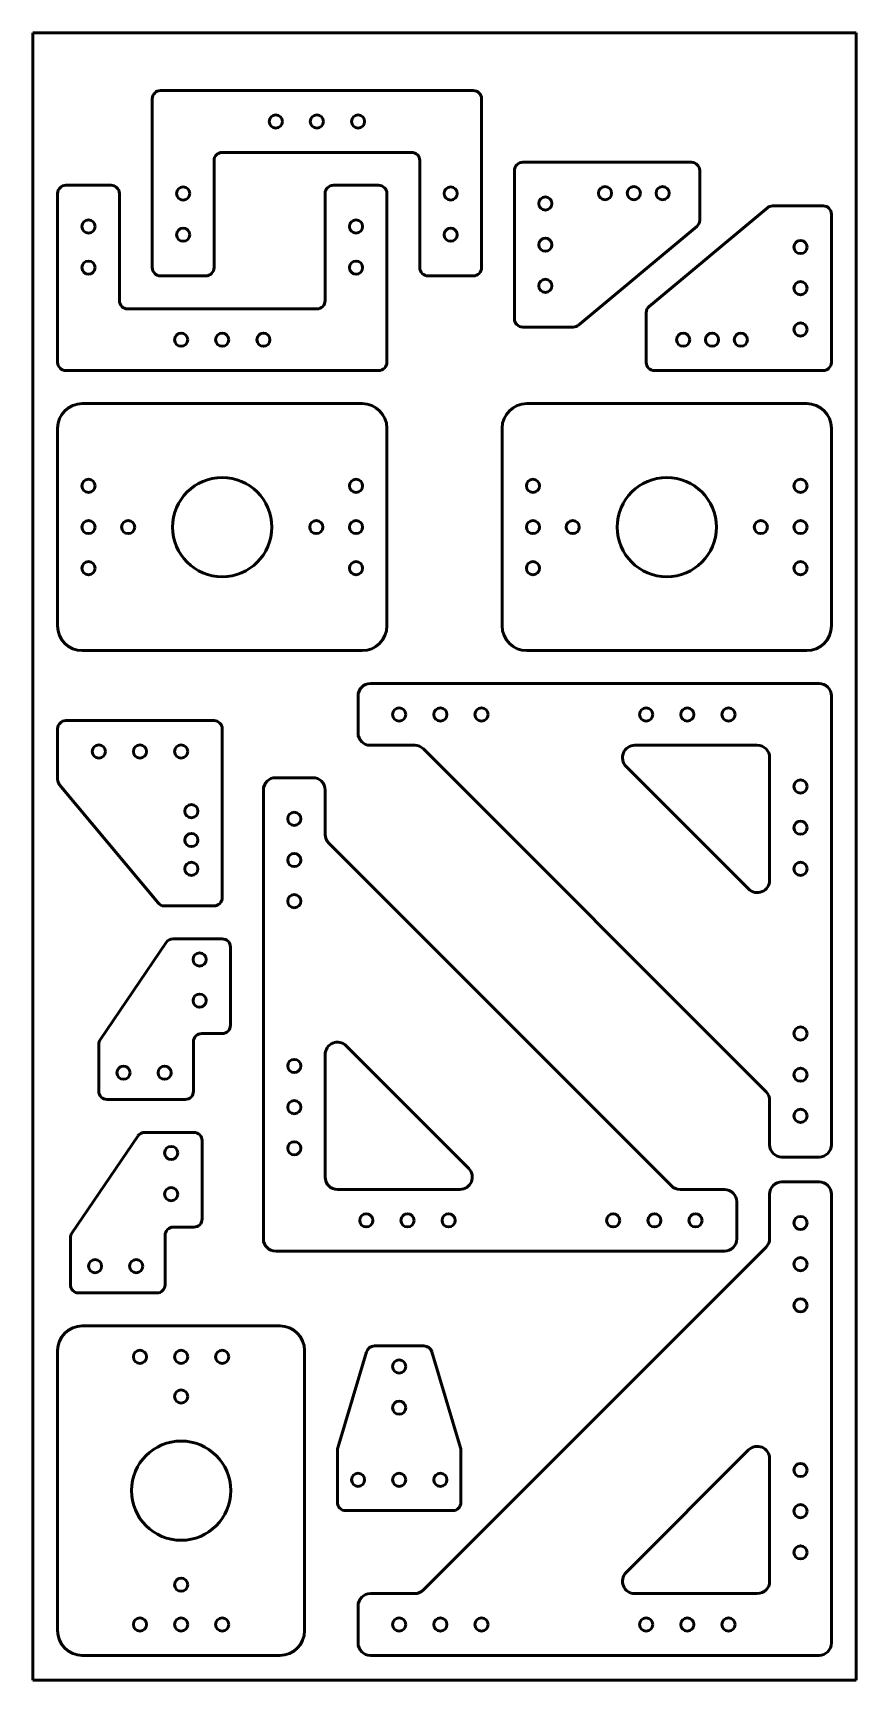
# Model space of a CAD drawing. Header units: millimetres. Extents: x 197 to 397, y 10 to 410.
import ezdxf

# ---------------------------------------------------------------- set-up
doc = ezdxf.new("R2010")
doc.units = ezdxf.units.MM
doc.layers.add('Visible (ISO)', color=7, linetype='Continuous', lineweight=50)

msp = doc.modelspace()

# ---------------------------------------------------------------- linework, layer by layer
at = {"layer": 'Visible (ISO)'}
for p, q in [((197, 410), (197, 10)), ((397, 410), (197, 410)), ((397, 10), (397, 410)), ((228, 396), (304, 396)), ((226, 353), (226, 394)), ((306, 394), (306, 353)), ((243, 381), (289, 381)), ((241, 353), (241, 379)), ((291, 379), (291, 353)), ((314, 376.58), (314, 340.58)), ((357, 378.58), (316, 378.58)), ((359, 364.52), (359, 376.58)), ((205, 373), (216, 373)), ((270, 373), (281, 373)), ((203, 330), (203, 371)), ((218, 345), (218, 371)), ((268, 371), (268, 345)), ((283, 371), (283, 330)), ((389, 368), (376.72, 368)), ((375.44, 367.54), (346.72, 343.6)), ((391, 330), (391, 366)), ((329.56, 339.05), (358.28, 362.98)), ((239, 351), (228, 351)), ((304, 351), (293, 351)), ((266, 343), (220, 343)), ((346, 342.06), (346, 330)), ((316, 338.58), (328.28, 338.58)), ((281, 328), (205, 328)), ((348, 328), (389, 328)), ((277, 320), (209, 320)), ((385, 320), (317, 320)), ((203, 314), (203, 266)), ((283, 266), (283, 314)), ((311, 314), (311, 266)), ((391, 266), (391, 314)), ((209, 260), (277, 260)), ((317, 260), (385, 260)), ((276, 249), (276, 240)), ((388, 252), (279, 252)), ((391, 140), (391, 249)), ((203, 241), (203, 228.72)), ((241, 243), (205, 243)), ((243, 200), (243, 241)), ((279, 237), (289.76, 237)), ((291.88, 236.12), (375.12, 152.88)), ((343.24, 237), (373, 237)), ((376, 234), (376, 204.24)), ((265, 229.14), (256, 229.14)), ((370.88, 202.12), (341.12, 231.88)), ((203.46, 227.44), (227.4, 198.72)), ((253, 226.14), (253, 117.14)), ((268, 215.38), (268, 226.14)), ((352.12, 130.02), (268.88, 213.26)), ((228.94, 198), (241, 198)), ((229.4, 189.12), (213.35, 165.51)), ((243, 190), (231.06, 190)), ((245, 169), (245, 188)), ((213, 164.38), (213, 153)), ((236, 153), (236, 165)), ((238, 167), (243, 167)), ((273.12, 164.02), (302.88, 134.26)), ((268, 132.14), (268, 161.9)), ((215, 151), (234, 151)), ((376, 150.76), (376, 140)), ((222.51, 142.12), (206.45, 118.51)), ((236.1, 143), (224.16, 143)), ((238.1, 122), (238.1, 141)), ((379, 137), (388, 137)), ((300.76, 129.14), (271, 129.14)), ((365, 129.14), (354.24, 129.14)), ((388, 131), (379, 131)), ((368, 117.14), (368, 126.14)), ((376, 128), (376, 117.24)), ((391, 19), (391, 128)), ((206.1, 117.38), (206.1, 106)), ((229.1, 106), (229.1, 118)), ((231.1, 120), (236.1, 120)), ((256, 114.14), (365, 114.14)), ((375.12, 115.12), (291.88, 31.88)), ((208.1, 104), (227.1, 104)), ((257, 96), (209, 96)), ((203, 90), (203, 22)), ((263, 22), (263, 90)), ((278.07, 89.72), (271.08, 66.42)), ((292.01, 91.14), (279.99, 91.14)), ((300.92, 66.42), (293.93, 89.72)), ((271, 65.85), (271, 53.14)), ((301, 53.14), (301, 65.85)), ((341.12, 36.12), (370.88, 65.88)), ((376, 63.76), (376, 34)), ((273, 51.14), (299, 51.14)), ((289.76, 31), (279, 31)), ((373, 31), (343.24, 31)), ((276, 28), (276, 19)), ((209, 16), (257, 16)), ((279, 16), (388, 16)), ((197, 10), (397, 10))]:
    msp.add_line(p, q, dxfattribs=at)
for centre, radius in [((256, 388.5), 1.6), ((266, 388.5), 1.6), ((276, 388.5), 1.6), ((233.5, 371), 1.6), ((298.5, 371), 1.6), ((336, 371.08), 1.6), ((343, 371.08), 1.6), ((350, 371.08), 1.6), ((321.5, 368.58), 1.6), ((210.5, 363), 1.6), ((275.5, 363), 1.6), ((233.5, 361), 1.6), ((298.5, 361), 1.6), ((321.5, 358.58), 1.6), ((383.5, 358), 1.6), ((210.5, 353), 1.6), ((275.5, 353), 1.6), ((321.5, 348.58), 1.6), ((383.5, 348), 1.6), ((233, 335.5), 1.6), ((243, 335.5), 1.6), ((253, 335.5), 1.6), ((355, 335.5), 1.6), ((362, 335.5), 1.6), ((369, 335.5), 1.6), ((383.5, 338), 1.6), ((210.5, 300), 1.6), ((243, 290), 12.05), ((275.5, 300), 1.6), ((318.5, 300), 1.6), ((351, 290), 12.05), ((383.5, 300), 1.6), ((210.5, 290), 1.6), ((220.15, 290), 1.6), ((265.85, 290), 1.6), ((275.5, 290), 1.6), ((318.5, 290), 1.6), ((328.15, 290), 1.6), ((373.85, 290), 1.6), ((383.5, 290), 1.6), ((210.5, 280), 1.6), ((275.5, 280), 1.6), ((318.5, 280), 1.6), ((383.5, 280), 1.6), ((286, 244.5), 1.6), ((296, 244.5), 1.6), ((306, 244.5), 1.6), ((346, 244.5), 1.6), ((356, 244.5), 1.6), ((366, 244.5), 1.6), ((213, 235.5), 1.6), ((223, 235.5), 1.6), ((233, 235.5), 1.6), ((383.5, 227), 1.6), ((235.5, 221), 1.6), ((260.5, 219.14), 1.6), ((383.5, 217), 1.6), ((235.5, 214), 1.6), ((235.5, 207), 1.6), ((260.5, 209.14), 1.6), ((383.5, 207), 1.6), ((260.5, 199.14), 1.6), ((237.5, 185), 1.6), ((237.5, 175), 1.6), ((383.5, 167), 1.6), ((260.5, 159.14), 1.6), ((219, 157.5), 1.6), ((229, 157.5), 1.6), ((383.5, 157), 1.6), ((260.5, 149.14), 1.6), ((383.5, 147), 1.6), ((260.5, 139.14), 1.6), ((230.6, 138), 1.6), ((230.6, 128), 1.6), ((278, 121.64), 1.6), ((288, 121.64), 1.6), ((298, 121.64), 1.6), ((338, 121.64), 1.6), ((348, 121.64), 1.6), ((358, 121.64), 1.6), ((383.5, 121), 1.6), ((212.1, 110.5), 1.6), ((222.1, 110.5), 1.6), ((383.5, 111), 1.6), ((383.5, 101), 1.6), ((223, 88.5), 1.6), ((233, 88.5), 1.6), ((243, 88.5), 1.6), ((286, 86.14), 1.6), ((233, 78.85), 1.6), ((286, 76.14), 1.6), ((233, 56), 12.05), ((276, 58.64), 1.6), ((286, 58.64), 1.6), ((296, 58.64), 1.6), ((383.5, 61), 1.6), ((383.5, 51), 1.6), ((383.5, 41), 1.6), ((233, 33.15), 1.6), ((223, 23.5), 1.6), ((233, 23.5), 1.6), ((243, 23.5), 1.6), ((286, 23.5), 1.6), ((296, 23.5), 1.6), ((306, 23.5), 1.6), ((346, 23.5), 1.6), ((356, 23.5), 1.6), ((366, 23.5), 1.6)]:
    msp.add_circle(centre, radius, dxfattribs=at)
for centre, radius, start, end in [((228, 394), 2, 90, 180), ((304, 394), 2, 0, 90), ((243, 379), 2, 90, 180), ((289, 379), 2, 0, 90), ((316, 376.58), 2, 90, 180), ((357, 376.58), 2, 0, 90), ((205, 371), 2, 90, 180), ((216, 371), 2, 0, 90), ((270, 371), 2, 90, 180), ((281, 371), 2, 0, 90), ((376.72, 366), 2, 90, 129.8056), ((389, 366), 2, 0, 90), ((357, 364.52), 2, 309.8056, 0), ((228, 353), 2, 180, 270), ((239, 353), 2, 270, 0), ((293, 353), 2, 180, 270), ((304, 353), 2, 270, 0), ((220, 345), 2, 180, 270), ((266, 345), 2, 270, 0), ((316, 340.58), 2, 180, 270), ((348, 342.06), 2, 129.8056, 180), ((328.28, 340.58), 2, 270, 309.8056), ((205, 330), 2, 180, 270), ((281, 330), 2, 270, 0), ((348, 330), 2, 180, 270), ((389, 330), 2, 270, 0), ((209, 314), 6, 90, 180), ((277, 314), 6, 0, 90), ((317, 314), 6, 90, 180), ((385, 314), 6, 0, 90), ((209, 266), 6, 180, 270), ((277, 266), 6, 270, 0), ((317, 266), 6, 180, 270), ((385, 266), 6, 270, 0), ((388, 249), 3, 0, 90), ((279, 249), 3, 90, 180), ((205, 241), 2, 90, 180), ((241, 241), 2, 0, 90), ((279, 240), 3, 180, 270), ((289.76, 234), 3, 45, 90), ((343.24, 234), 3, 90, 225), ((373, 234), 3, 0, 90), ((205, 228.72), 2, 180, 219.8056), ((256, 226.14), 3, 90, 180), ((265, 226.14), 3, 0, 90), ((271, 215.38), 3, 180, 225), ((373, 204.24), 3, 225, 0), ((228.94, 200), 2, 219.8056, 270), ((241, 200), 2, 270, 0), ((231.06, 188), 2, 90, 145.7843), ((243, 188), 2, 0, 90), ((243, 169), 2, 270, 0), ((215, 164.38), 2, 145.7843, 180), ((238, 165), 2, 90, 180), ((271, 161.9), 3, 45, 180), ((215, 153), 2, 180, 270), ((234, 153), 2, 270, 0), ((373, 150.76), 3, 0, 45), ((224.16, 141), 2, 90, 145.7843), ((236.1, 141), 2, 0, 90), ((379, 140), 3, 180, 270), ((388, 140), 3, 270, 0), ((271, 132.14), 3, 180, 270), ((300.76, 132.14), 3, 270, 45), ((354.24, 132.14), 3, 225, 270), ((365, 126.14), 3, 0, 90), ((379, 128), 3, 90, 180), ((388, 128), 3, 0, 90), ((236.1, 122), 2, 270, 0), ((208.1, 117.38), 2, 145.7843, 180), ((231.1, 118), 2, 90, 180), ((256, 117.14), 3, 180, 270), ((365, 117.14), 3, 270, 0), ((373, 117.24), 3, 315, 0), ((208.1, 106), 2, 180, 270), ((227.1, 106), 2, 270, 0), ((209, 90), 6, 90, 180), ((257, 90), 6, 0, 90), ((279.99, 89.14), 2, 90, 163.3008), ((292.01, 89.14), 2, 16.6992, 90), ((273, 65.85), 2, 163.3008, 180), ((299, 65.85), 2, 0, 16.6992), ((373, 63.76), 3, 0, 135), ((273, 53.14), 2, 180, 270), ((299, 53.14), 2, 270, 0), ((343.24, 34), 3, 135, 270), ((373, 34), 3, 270, 0), ((279, 28), 3, 90, 180), ((289.76, 34), 3, 270, 315), ((209, 22), 6, 180, 270), ((257, 22), 6, 270, 0), ((279, 19), 3, 180, 270), ((388, 19), 3, 270, 0)]:
    msp.add_arc(centre, radius, start, end, dxfattribs=at)

doc.saveas('drawing.dxf')
